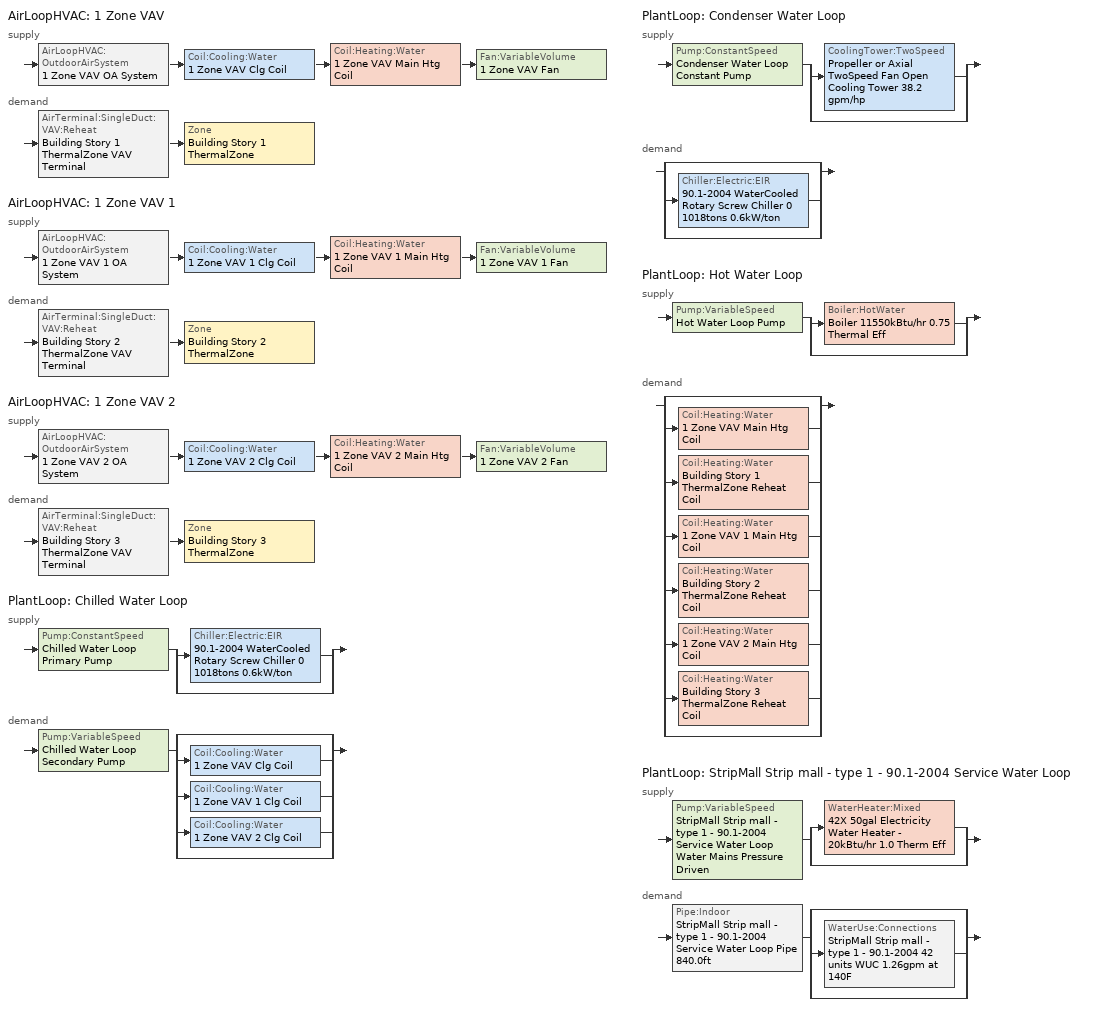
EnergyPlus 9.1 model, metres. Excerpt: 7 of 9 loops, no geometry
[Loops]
AirLoopHVAC '1 Zone VAV'
 supply: AirLoopHVAC:OutdoorAirSystem '1 Zone VAV OA System' > Coil:Cooling:Water '1 Zone VAV Clg Coil' > Coil:Heating:Water '1 Zone VAV Main Htg Coil' > Fan:VariableVolume '1 Zone VAV Fan'
 demand: AirTerminal:SingleDuct:VAV:Reheat 'Building Story 1 ThermalZone VAV Terminal' > Zone 'Building Story 1 ThermalZone'
AirLoopHVAC '1 Zone VAV 1'
 supply: AirLoopHVAC:OutdoorAirSystem '1 Zone VAV 1 OA System' > Coil:Cooling:Water '1 Zone VAV 1 Clg Coil' > Coil:Heating:Water '1 Zone VAV 1 Main Htg Coil' > Fan:VariableVolume '1 Zone VAV 1 Fan'
 demand: AirTerminal:SingleDuct:VAV:Reheat 'Building Story 2 ThermalZone VAV Terminal' > Zone 'Building Story 2 ThermalZone'
AirLoopHVAC '1 Zone VAV 2'
 supply: AirLoopHVAC:OutdoorAirSystem '1 Zone VAV 2 OA System' > Coil:Cooling:Water '1 Zone VAV 2 Clg Coil' > Coil:Heating:Water '1 Zone VAV 2 Main Htg Coil' > Fan:VariableVolume '1 Zone VAV 2 Fan'
 demand: AirTerminal:SingleDuct:VAV:Reheat 'Building Story 3 ThermalZone VAV Terminal' > Zone 'Building Story 3 ThermalZone'
PlantLoop 'Chilled Water Loop'
 supply: Pump:ConstantSpeed 'Chilled Water Loop Primary Pump' > split
  | Chiller:Electric:EIR '90.1-2004 WaterCooled  Rotary Screw Chiller 0 1018tons 0.6kW/ton'
  | bypass
 demand: Pump:VariableSpeed 'Chilled Water Loop Secondary Pump' > split
  | bypass
  | Coil:Cooling:Water '1 Zone VAV Clg Coil'
  | Coil:Cooling:Water '1 Zone VAV 1 Clg Coil'
  | Coil:Cooling:Water '1 Zone VAV 2 Clg Coil'
  | bypass
PlantLoop 'Condenser Water Loop'
 supply: Pump:ConstantSpeed 'Condenser Water Loop Constant Pump' > split
  | CoolingTower:TwoSpeed 'Propeller or Axial TwoSpeed Fan Open Cooling Tower 38.2 gpm/hp'
  | bypass
 demand: split
  | bypass
  | Chiller:Electric:EIR '90.1-2004 WaterCooled  Rotary Screw Chiller 0 1018tons 0.6kW/ton'
  | bypass
PlantLoop 'Hot Water Loop'
 supply: Pump:VariableSpeed 'Hot Water Loop Pump' > split
  | Boiler:HotWater 'Boiler 11550kBtu/hr 0.75 Thermal Eff'
  | bypass
 demand: split
  | bypass
  | Coil:Heating:Water '1 Zone VAV Main Htg Coil'
  | Coil:Heating:Water 'Building Story 1 ThermalZone Reheat Coil'
  | Coil:Heating:Water '1 Zone VAV 1 Main Htg Coil'
  | Coil:Heating:Water 'Building Story 2 ThermalZone Reheat Coil'
  | Coil:Heating:Water '1 Zone VAV 2 Main Htg Coil'
  | Coil:Heating:Water 'Building Story 3 ThermalZone Reheat Coil'
  | bypass
PlantLoop 'StripMall Strip mall - type 1 - 90.1-2004 Service Water Loop'
 supply: Pump:VariableSpeed 'StripMall Strip mall - type 1 - 90.1-2004 Service Water Loop Water Mains Pressure Driven' > split
  | WaterHeater:Mixed '42X 50gal Electricity Water Heater - 20kBtu/hr 1.0 Therm Eff'
  | bypass
 demand: Pipe:Indoor 'StripMall Strip mall - type 1 - 90.1-2004 Service Water Loop Pipe 840.0ft' > split
  | bypass
  | WaterUse:Connections 'StripMall Strip mall - type 1 - 90.1-2004 42 units WUC 1.26gpm at 140F'
  | bypass
[Material]
Copper pipe 0.75in type L: Roughness=Smooth; Thickness {m}=0.001143; Conductivity {W/m-K}=386; Density {kg/m3}=8906.27; Specific Heat {J/kg-K}=385.1856; Thermal Absorptance=0.9; Solar Absorptance=0.7; Visible Absorptance=0.7
[Construction]
Uninsulated copper pipe 0.75in type L: Copper pipe 0.75in type L
[ZoneControl:Thermostat] Control Object Type 1=ThermostatSetpoint:DualSetpoint
Name | Zone or ZoneList | Control Type Schedule | Control Name 1
Building Story 1 ThermalZone Thermostat | Building Story 1 ThermalZone | Building Story 1 ThermalZone Thermostat Schedule | Story Top Blended Space Type Thermostat
Building Story 2 ThermalZone Thermostat | Building Story 2 ThermalZone | Building Story 2 ThermalZone Thermostat Schedule | Story Mid Blended Space Type Thermostat
Building Story 3 ThermalZone Thermostat | Building Story 3 ThermalZone | Building Story 3 ThermalZone Thermostat Schedule | Story Ground Blended Space Type Thermostat
[ThermostatSetpoint:DualSetpoint]
Name | Heating Setpoint Temperature Schedule | Cooling Setpoint Temperature Schedule
Story Top Blended Space Type Thermostat; Story Mid Blended Space Type Thermostat | RetailStripmall Type3_HTGSETP_SCH_NO_OPTIMUM | RetailStripmall Type3_CLGSETP_SCH_NO_SETBACK
Story Ground Blended Space Type Thermostat | RetailStripmall Type1_HTGSETP_SCH_NO_OPTIMUM | RetailStripmall Type1_CLGSETP_SCH_NO_SETBACK
[AirTerminal:SingleDuct:VAV:Reheat] Availability Schedule=Always On Discrete; Maximum Air Flow Rate {m3/s}=Autosize; Zone Minimum Air Flow Input Method=Constant; Constant Minimum Air Flow Fraction=0.7; Fixed Minimum Air Flow Rate {m3/s}=0; Maximum Hot Water or Steam Flow Rate {m3/s}=Autosize; Minimum Hot Water or Steam Flow Rate {m3/s}=0; Convergence Tolerance=0.001; Damper Heating Action=Normal; Maximum Flow per Zone Floor Area During Reheat {m3/s-m2}=Autocalculate; Maximum Flow Fraction During Reheat=0.5; Maximum Reheat Air Temperature {C}=40
Name | Reheat Coil
Building Story 1 ThermalZone VAV Terminal | Building Story 1 ThermalZone Reheat Coil
Building Story 2 ThermalZone VAV Terminal | Building Story 2 ThermalZone Reheat Coil
Building Story 3 ThermalZone VAV Terminal | Building Story 3 ThermalZone Reheat Coil
[Coil:Heating:Water] Availability Schedule=Always On Discrete; U-Factor Times Area Value {W/K}=Autosize; Maximum Water Flow Rate {m3/s}=Autosize; Performance Input Method=UFactorTimesAreaAndDesignWaterFlowRate; Rated Capacity {W}=Autosize; Rated Inlet Water Temperature {C}=82.2222; Rated Outlet Water Temperature {C}=71.1111; Rated Ratio for Air and Water Convection=0.5
Name | Rated Inlet Air Temperature {C} | Rated Outlet Air Temperature {C}
Building Story 1 ThermalZone Reheat Coil; Building Story 2 ThermalZone Reheat Coil; Building Story 3 ThermalZone Reheat Coil | 12.7778 | 40
1 Zone VAV Main Htg Coil; 1 Zone VAV 1 Main Htg Coil; 1 Zone VAV 2 Main Htg Coil | 7.22222 | 12.7778
[Zone equipment]
Building Story 1 ThermalZone: Building Story 1 ThermalZone VAV Terminal
Building Story 2 ThermalZone: Building Story 2 ThermalZone VAV Terminal
Building Story 3 ThermalZone: Building Story 3 ThermalZone VAV Terminal
[Sizing:Zone] Zone Cooling Design Supply Air Temperature Input Method=SupplyAirTemperature; Zone Cooling Design Supply Air Temperature {C}=12.7778; Zone Cooling Design Supply Air Temperature Difference {deltaC}=11.11; Zone Heating Design Supply Air Temperature Input Method=SupplyAirTemperature; Zone Heating Design Supply Air Temperature {C}=40; Zone Heating Design Supply Air Temperature Difference {deltaC}=11.11; Zone Cooling Design Supply Air Humidity Ratio {kgWater/kgDryAir}=0.0085; Zone Heating Design Supply Air Humidity Ratio {kgWater/kgDryAir}=0.008; Cooling Design Air Flow Method=DesignDayWithLimit; Cooling Design Air Flow Rate {m3/s}=0; Cooling Minimum Air Flow per Zone Floor Area {m3/s-m2}=0.000762; Cooling Minimum Air Flow {m3/s}=0; Cooling Minimum Air Flow Fraction=0; Heating Design Air Flow Method=DesignDay; Heating Design Air Flow Rate {m3/s}=0; Heating Maximum Air Flow per Zone Floor Area {m3/s-m2}=0.002032; Heating Maximum Air Flow {m3/s}=0.141576; Heating Maximum Air Flow Fraction=0.3; Account for Dedicated Outdoor Air System=No
Name | Design Specification Outdoor Air Object | Design Specification Zone Air Distribution Object
Building Story 1 ThermalZone | Blended OA 2 | Building Story 1 ThermalZone Design Spec Zone Air Dist
Building Story 2 ThermalZone | Blended OA 1 | Building Story 2 ThermalZone Design Spec Zone Air Dist
Building Story 3 ThermalZone | Blended OA | Building Story 3 ThermalZone Design Spec Zone Air Dist
[DesignSpecification:ZoneAirDistribution] Zone Air Distribution Effectiveness in Cooling Mode=1; Zone Air Distribution Effectiveness in Heating Mode=1
Building Story 1 ThermalZone Design Spec Zone Air Dist; Building Story 2 ThermalZone Design Spec Zone Air Dist; Building Story 3 ThermalZone Design Spec Zone Air Dist
[Controller:MechanicalVentilation] Demand Controlled Ventilation=No; System Outdoor Air Method=VentilationRateProcedure
Name | Availability Schedule | Zone Name 1 | Design Specification Outdoor Air Object Name 1 | Design Specification Zone Air Distribution Object Name 1
1 Zone VAV Vent Controller | 1 Zone VAV Occ Sch | Building Story 1 ThermalZone | Blended OA 2 | Building Story 1 ThermalZone Design Spec Zone Air Dist
1 Zone VAV 1 Vent Controller | 1 Zone VAV 1 Occ Sch | Building Story 2 ThermalZone | Blended OA 1 | Building Story 2 ThermalZone Design Spec Zone Air Dist
1 Zone VAV 2 Vent Controller | 1 Zone VAV 2 Occ Sch | Building Story 3 ThermalZone | Blended OA | Building Story 3 ThermalZone Design Spec Zone Air Dist
[DesignSpecification:OutdoorAir] Outdoor Air Method=Sum; Outdoor Air Flow per Person {m3/s-person}=0; Outdoor Air Flow per Zone Floor Area {m3/s-m2}=0.001524; Outdoor Air Flow per Zone {m3/s}=0; Outdoor Air Flow Air Changes per Hour {1/hr}=0
Blended OA 2; Blended OA 1; Blended OA
[AirLoopHVAC] Design Supply Air Flow Rate {m3/s}=AutoSize
1 Zone VAV; 1 Zone VAV 1; 1 Zone VAV 2
[Sizing:System] Type of Load to Size On=Sensible; Design Outdoor Air Flow Rate {m3/s}=Autosize; Central Heating Maximum System Air Flow Ratio=0.3; Preheat Design Temperature {C}=7.22222; Preheat Design Humidity Ratio {kgWater/kgDryAir}=0.008; Precool Design Temperature {C}=12.7778; Precool Design Humidity Ratio {kgWater/kgDryAir}=0.008; Central Cooling Design Supply Air Temperature {C}=12.7778; Central Heating Design Supply Air Temperature {C}=12.7778; Type of Zone Sum to Use=Coincident; 100% Outdoor Air in Cooling=No; 100% Outdoor Air in Heating=No; Central Cooling Design Supply Air Humidity Ratio {kgWater/kgDryAir}=0.0085; Central Heating Design Supply Air Humidity Ratio {kgWater/kgDryAir}=0.008; Cooling Supply Air Flow Rate Method=DesignDay; Cooling Supply Air Flow Rate {m3/s}=0; Cooling Supply Air Flow Rate Per Floor Area {m3/s-m2}=0.00996765; Cooling Fraction of Autosized Cooling Supply Air Flow Rate=1; Cooling Supply Air Flow Rate Per Unit Cooling Capacity {m3/s-W}=3.94755e-05; Heating Supply Air Flow Rate Method=DesignDay; Heating Supply Air Flow Rate {m3/s}=0; Heating Supply Air Flow Rate Per Floor Area {m3/s-m2}=0.00996765; Heating Fraction of Autosized Heating Supply Air Flow Rate=1; Heating Fraction of Autosized Cooling Supply Air Flow Rate=1; Heating Supply Air Flow Rate Per Unit Heating Capacity {m3/s-W}=3.15882e-05; System Outdoor Air Method=ZoneSum; Zone Maximum Outdoor Air Fraction=1; Cooling Design Capacity Method=CoolingDesignCapacity; Cooling Design Capacity {W}=Autosize; Cooling Design Capacity Per Floor Area {W/m2}=234.7; Fraction of Autosized Cooling Design Capacity=1; Heating Design Capacity Method=HeatingDesignCapacity; Heating Design Capacity {W}=Autosize; Heating Design Capacity Per Floor Area {W/m2}=157; Fraction of Autosized Heating Design Capacity=1; Central Cooling Capacity Control Method=OnOff
1 Zone VAV; 1 Zone VAV 1; 1 Zone VAV 2
[Controller:WaterCoil] Control Variable=Temperature; Actuator Variable=Flow; Maximum Actuated Flow {m3/s}=Autosize; Minimum Actuated Flow {m3/s}=0
Name | Action | Controller Convergence Tolerance {deltaC}
1 Zone VAV Clg Coil Controller; 1 Zone VAV 1 Clg Coil Controller; 1 Zone VAV 2 Clg Coil Controller | Reverse | Autosize
1 Zone VAV Main Htg Coil Controller; 1 Zone VAV 1 Main Htg Coil Controller; 1 Zone VAV 2 Main Htg Coil Controller | Normal | 0.0001
[Controller:OutdoorAir] Minimum Outdoor Air Flow Rate {m3/s}=Autosize; Maximum Outdoor Air Flow Rate {m3/s}=Autosize; Economizer Control Type=NoEconomizer; Economizer Control Action Type=ModulateFlow; Economizer Maximum Limit Dry-Bulb Temperature {C}=28; Economizer Maximum Limit Enthalpy {J/kg}=64000; Lockout Type=LockoutWithCompressor; Minimum Limit Type=FixedMinimum; High Humidity Control=No; Control High Indoor Humidity Based on Outdoor Humidity Ratio=Yes; Heat Recovery Bypass Control Type=BypassWhenWithinEconomizerLimits
Name | Minimum Outdoor Air Schedule | Mechanical Ventilation Controller
1 Zone VAV OA Controller | 1 Zone VAV Occ Sch | 1 Zone VAV Vent Controller
1 Zone VAV 1 OA Controller | 1 Zone VAV 1 Occ Sch | 1 Zone VAV 1 Vent Controller
1 Zone VAV 2 OA Controller | 1 Zone VAV 2 Occ Sch | 1 Zone VAV 2 Vent Controller
[SetpointManager:MixedAir] Control Variable=Temperature
Name | Setpoint Node or NodeList
1 Zone VAV Mixed Air Node OS Default SPM | 1 Zone VAV Mixed Air Node
1 Zone VAV Clg Coil Outlet Air Node OS Default SPM | 1 Zone VAV Clg Coil Outlet Air Node
1 Zone VAV Main Htg Coil Outlet Air Node OS Default SPM | 1 Zone VAV Main Htg Coil Outlet Air Node
1 Zone VAV 1 Mixed Air Node OS Default SPM | 1 Zone VAV 1 Mixed Air Node
1 Zone VAV 1 Clg Coil Outlet Air Node OS Default SPM | 1 Zone VAV 1 Clg Coil Outlet Air Node
1 Zone VAV 1 Main Htg Coil Outlet Air Node OS Default SPM | 1 Zone VAV 1 Main Htg Coil Outlet Air Node
1 Zone VAV 2 Mixed Air Node OS Default SPM | 1 Zone VAV 2 Mixed Air Node
1 Zone VAV 2 Clg Coil Outlet Air Node OS Default SPM | 1 Zone VAV 2 Clg Coil Outlet Air Node
1 Zone VAV 2 Main Htg Coil Outlet Air Node OS Default SPM | 1 Zone VAV 2 Main Htg Coil Outlet Air Node
[Coil:Cooling:Water] Availability Schedule=Always On Discrete; Design Water Flow Rate {m3/s}=Autosize; Design Air Flow Rate {m3/s}=Autosize; Design Inlet Water Temperature {C}=Autosize; Design Inlet Air Temperature {C}=Autosize; Design Outlet Air Temperature {C}=Autosize; Design Inlet Air Humidity Ratio {kgWater/kgDryAir}=Autosize; Design Outlet Air Humidity Ratio {kgWater/kgDryAir}=Autosize; Type of Analysis=SimpleAnalysis; Heat Exchanger Configuration=CrossFlow
1 Zone VAV Clg Coil; 1 Zone VAV 1 Clg Coil; 1 Zone VAV 2 Clg Coil
[Fan:VariableVolume] Pressure Rise {Pa}=1389.92; Maximum Flow Rate {m3/s}=AutoSize; Fan Power Minimum Flow Rate Input Method=Fraction; Fan Power Minimum Flow Fraction=0.1; Fan Power Minimum Air Flow Rate {m3/s}=0; Motor In Airstream Fraction=1; Fan Power Coefficient 1=0.027828; Fan Power Coefficient 2=0.026583; Fan Power Coefficient 3=-0.087069; Fan Power Coefficient 4=1.03092; Fan Power Coefficient 5=0
Name | Availability Schedule | Fan Total Efficiency | Motor Efficiency
1 Zone VAV Fan | 1 Zone VAV Occ Sch | 0.61425 | 0.945
1 Zone VAV 1 Fan | 1 Zone VAV 1 Occ Sch | 0.6175 | 0.95
1 Zone VAV 2 Fan | 1 Zone VAV 2 Occ Sch | 0.6175 | 0.95
[SetpointManager:Scheduled] Control Variable=Temperature
Name | Schedule | Setpoint Node or NodeList
1 Zone VAV Supply Air Setpoint Manager | Supply Air Temp - 55.0F | 1 Zone VAV Supply Outlet Node
1 Zone VAV 1 Supply Air Setpoint Manager | Supply Air Temp - 55.0F 1 | 1 Zone VAV 1 Supply Outlet Node
1 Zone VAV 2 Supply Air Setpoint Manager | Supply Air Temp - 55.0F 2 | 1 Zone VAV 2 Supply Outlet Node
Chilled Water Loop Setpoint Manager | Chilled Water Loop Temp - 44F | Chilled Water Loop Supply Outlet Node
Hot Water Loop Setpoint Manager | Hot Water Loop Temp - 180F | Hot Water Loop Supply Outlet Node
Service hot water setpoint manager | Service Water Loop Temp - 140F | StripMall Strip mall - type 1 - 90.1-2004 Service Water Loop Supply Outlet Node
[PlantLoop] Fluid Type=Water; Maximum Loop Flow Rate {m3/s}=Autosize; Minimum Loop Flow Rate {m3/s}=0; Plant Loop Volume {m3}=Autocalculate; Load Distribution Scheme=Optimal; Plant Loop Demand Calculation Scheme=SingleSetpoint
Name | Plant Equipment Operation Scheme | Maximum Loop Temperature {C} | Minimum Loop Temperature {C} | Common Pipe Simulation
Chilled Water Loop | Chilled Water Loop Operation Schemes | 40 | 1 | CommonPipe
Condenser Water Loop | Condenser Water Loop Operation Schemes | 80 | 5
Hot Water Loop | Hot Water Loop Operation Schemes | 100 | 10
StripMall Strip mall - type 1 - 90.1-2004 Service Water Loop | StripMall Strip mall - type 1 - 90.1-2004 Service Water Loop Operation Schemes | 60 | 10
[Sizing:Plant] Sizing Option=NonCoincident; Zone Timesteps in Averaging Window=1; Coincident Sizing Factor Mode=None
Name | Loop Type | Design Loop Exit Temperature {C} | Loop Design Temperature Difference {deltaC}
Chilled Water Loop | Cooling | 6.66667 | 5.61111
Condenser Water Loop | Condenser | 29.4444 | 5.55556
Hot Water Loop | Heating | 82.2222 | 11.1111
StripMall Strip mall - type 1 - 90.1-2004 Service Water Loop | Heating | 60 | 5
[Pump:ConstantSpeed] Design Flow Rate {m3/s}=Autosize; Design Power Consumption {W}=Autosize; Fraction of Motor Inefficiencies to Fluid Stream=0; Pump Control Type=Intermittent; Design Power Sizing Method=PowerPerFlowPerPressure; Design Electric Power per Unit Flow Rate {W/(m3/s)}=348701.1; Design Shaft Power per Unit Flow Rate per Unit Head=1.28205
Name | Design Pump Head {Pa} | Motor Efficiency
Chilled Water Loop Primary Pump | 44836 | 0.91
Condenser Water Loop Constant Pump | 148557 | 0.93
[Chiller:Electric:EIR]
90.1-2004 WaterCooled  Rotary Screw Chiller 0 1018tons 0.6kW/ton: Reference Capacity {W}=Autosize; Reference COP {W/W}=5.50391; Reference Leaving Chilled Water Temperature {C}=6.66667; Reference Entering Condenser Fluid Temperature {C}=35; Reference Chilled Water Flow Rate {m3/s}=Autosize; Reference Condenser Fluid Flow Rate {m3/s}=Autosize; Cooling Capacity Function of Temperature Curve=ChlrWtrPosDispPathAAllQRatio_fTchwsTcwsSI; Electric Input to Cooling Output Ratio Function of Temperature Curve=ChlrWtrPosDispPathAAllEIRRatio_fTchwsTcwsSI; Electric Input to Cooling Output Ratio Function of Part Load Ratio Curve=ChlrWtrPosDispPathAAllEIRRatio_fQRatio; Minimum Part Load Ratio=0.15; Maximum Part Load Ratio=1; Optimum Part Load Ratio=1; Minimum Unloading Ratio=0.25; Condenser Type=WaterCooled; Condenser Fan Power Ratio {W/W}=0; Fraction of Compressor Electric Consumption Rejected by Condenser=1; Leaving Chilled Water Lower Temperature Limit {C}=2.22222; Chiller Flow Mode=ConstantFlow; Sizing Factor=1
[Pump:VariableSpeed] Design Maximum Flow Rate {m3/s}=Autosize; Design Power Consumption {W}=Autosize; Fraction of Motor Inefficiencies to Fluid Stream=0; Coefficient 1 of the Part Load Performance Curve=0; Design Minimum Flow Rate {m3/s}=0; Skin Loss Radiative Fraction=0.5; Design Power Sizing Method=PowerPerFlowPerPressure; Design Electric Power per Unit Flow Rate {W/(m3/s)}=348701.1; Design Shaft Power per Unit Flow Rate per Unit Head=1.28205; Design Minimum Flow Rate Fraction=0
Name | Design Pump Head {Pa} | Motor Efficiency | Coefficient 2 of the Part Load Performance Curve | Coefficient 3 of the Part Load Performance Curve | Coefficient 4 of the Part Load Performance Curve | Pump Control Type
Chilled Water Loop Secondary Pump | 134508 | 0.93 | 0.0205 | 0.4101 | 0.5753 | Intermittent
Hot Water Loop Pump | 179344 | 0.924 | 1 | 0 | 0 | Intermittent
StripMall Strip mall - type 1 - 90.1-2004 Service Water Loop Water Mains Pressure Driven | 0.001 | 0.825 | 1 | 0 | 0 | Continuous
[PlantEquipmentOperationSchemes] Control Scheme Schedule Name 1=Always On Discrete
Name | Control Scheme Object Type 1 | Control Scheme Name 1
Chilled Water Loop Operation Schemes | PlantEquipmentOperation:CoolingLoad | Chilled Water Loop Cooling Operation Scheme
Condenser Water Loop Operation Schemes | PlantEquipmentOperation:CoolingLoad | Condenser Water Loop Cooling Operation Scheme
Hot Water Loop Operation Schemes | PlantEquipmentOperation:HeatingLoad | Hot Water Loop Heating Operation Scheme
StripMall Strip mall - type 1 - 90.1-2004 Service Water Loop Operation Schemes | PlantEquipmentOperation:HeatingLoad | StripMall Strip mall - type 1 - 90.1-2004 Service Water Loop Heating Operation Scheme
[PlantEquipmentOperation:CoolingLoad] Load Range Lower Limit 1 {W}=0; Load Range Upper Limit 1 {W}=1000000000
Name | Range Equipment List Name 1
Chilled Water Loop Cooling Operation Scheme | Chilled Water Loop Cooling Equipment List
Condenser Water Loop Cooling Operation Scheme | Condenser Water Loop Cooling Equipment List
[PlantEquipmentList]
Chilled Water Loop Cooling Equipment List: Chiller:Electric:EIR, 90.1-2004 WaterCooled  Rotary Screw Chiller 0 1018tons 0.6kW/ton
Condenser Water Loop Cooling Equipment List: CoolingTower:TwoSpeed, Propeller or Axial TwoSpeed Fan Open Cooling Tower 38.2 gpm/hp
Hot Water Loop Heating Equipment List: Boiler:HotWater, Boiler 11550kBtu/hr 0.75 Thermal Eff
StripMall Strip mall - type 1 - 90.1-2004 Service Water Loop Heating Equipment List: WaterHeater:Mixed, 42X 50gal Electricity Water Heater - 20kBtu/hr 1.0 Therm Eff
[CoolingTower:TwoSpeed]
Propeller or Axial TwoSpeed Fan Open Cooling Tower 38.2 gpm/hp: Design Water Flow Rate {m3/s}=Autosize; High Fan Speed Air Flow Rate {m3/s}=Autosize; High Fan Speed Fan Power {W}=53912.7; High Fan Speed U-Factor Times Area Value {W/K}=Autosize; Low Fan Speed Air Flow Rate {m3/s}=Autocalculate; Low Fan Speed Air Flow Rate Sizing Factor=0.5; Low Fan Speed Fan Power {W}=16173.8; Low Fan Speed Fan Power Sizing Factor=0.16; Low Fan Speed U-Factor Times Area Value {W/K}=Autocalculate; Low Fan Speed U-Factor Times Area Sizing Factor=0.6; Free Convection Regime Air Flow Rate {m3/s}=0; Free Convection Regime Air Flow Rate Sizing Factor=0.1; Free Convection Regime U-Factor Times Area Value {W/K}=0; Free Convection U-Factor Times Area Value Sizing Factor=0.1; Performance Input Method=UFactorTimesAreaAndDesignWaterFlowRate; Heat Rejection Capacity and Nominal Capacity Sizing Ratio=1.25; Low Speed Nominal Capacity Sizing Factor=0.5; Free Convection Nominal Capacity Sizing Factor=0.1; Design Inlet Air Dry-Bulb Temperature {C}=25.6; Design Inlet Air Wet-Bulb Temperature {C}=25.6; Design Approach Temperature {deltaC}=Autosize; Design Range Temperature {deltaC}=Autosize; Basin Heater Capacity {W/K}=0; Basin Heater Setpoint Temperature {C}=2; Evaporation Loss Factor {percent/K}=0.2; Drift Loss Percent {percent}=0.008; Blowdown Concentration Ratio=3; Number of Cells=1; Cell Control=MinimalCell; Cell Minimum  Water Flow Rate Fraction=0.33; Cell Maximum Water Flow Rate Fraction=2.5; Sizing Factor=1
[SetpointManager:FollowOutdoorAirTemperature]
Condenser Water Loop Setpoint Manager Follow OATwb with 7.0F Approach: Control Variable=Temperature; Reference Temperature Type=OutdoorAirWetBulb; Offset Temperature Difference {deltaC}=3.88889; Maximum Setpoint Temperature {C}=29.4444; Minimum Setpoint Temperature {C}=21.1111; Setpoint Node or NodeList=Condenser Water Loop Supply Outlet Node
[Boiler:HotWater]
Boiler 11550kBtu/hr 0.75 Thermal Eff: Fuel Type=NaturalGas; Nominal Capacity {W}=Autosize; Nominal Thermal Efficiency=0.75; Efficiency Curve Temperature Evaluation Variable=LeavingBoiler; Normalized Boiler Efficiency Curve=Boiler with No Minimum Turndown; Design Water Flow Rate {m3/s}=Autosize; Minimum Part Load Ratio=0; Maximum Part Load Ratio=1.2; Optimum Part Load Ratio=1; Water Outlet Upper Temperature Limit {C}=95; Boiler Flow Mode=LeavingSetpointModulated; Parasitic Electric Load {W}=0; Sizing Factor=1
[PlantEquipmentOperation:HeatingLoad] Load Range Lower Limit 1 {W}=0; Load Range Upper Limit 1 {W}=1000000000
Name | Range Equipment List Name 1
Hot Water Loop Heating Operation Scheme | Hot Water Loop Heating Equipment List
StripMall Strip mall - type 1 - 90.1-2004 Service Water Loop Heating Operation Scheme | StripMall Strip mall - type 1 - 90.1-2004 Service Water Loop Heating Equipment List
[WaterHeater:Mixed]
42X 50gal Electricity Water Heater - 20kBtu/hr 1.0 Therm Eff: Tank Volume {m3}=7.94936; Setpoint Temperature Schedule=Service Water Loop Temp - 140F; Deadband Temperature Difference {deltaC}=2; Maximum Temperature Limit {C}=60; Heater Control Type=Cycle; Heater Maximum Capacity {W}=246180; Heater Ignition Minimum Flow Rate {m3/s}=0; Heater Ignition Delay {s}=0; Heater Fuel Type=Electricity; Heater Thermal Efficiency=1; Off Cycle Parasitic Fuel Consumption Rate {W}=0; Off Cycle Parasitic Fuel Type=Electricity; Off Cycle Parasitic Heat Fraction to Tank=0; On Cycle Parasitic Fuel Consumption Rate {W}=0; On Cycle Parasitic Fuel Type=Electricity; On Cycle Parasitic Heat Fraction to Tank=0; Ambient Temperature Indicator=Schedule; Ambient Temperature Schedule=Water Heater Ambient Temp Schedule - 71.6f; Off Cycle Loss Coefficient to Ambient Temperature {W/K}=2.10637; Off Cycle Loss Fraction to Zone=1; On Cycle Loss Coefficient to Ambient Temperature {W/K}=2.10637; On Cycle Loss Fraction to Zone=1; Use Side Effectiveness=1; Source Side Effectiveness=1; Use Side Design Flow Rate {m3/s}=Autosize; Source Side Design Flow Rate {m3/s}=Autosize; Indirect Water Heating Recovery Time {hr}=1.5; Source Side Flow Control Mode=IndirectHeatPrimarySetpoint
[Pipe:Indoor]
StripMall Strip mall - type 1 - 90.1-2004 Service Water Loop Pipe 840.0ft: Construction=Uninsulated copper pipe 0.75in type L; Environment Type=Schedule; Ambient Temperature Schedule=StripMall Strip mall - type 1 - 90.1-2004 Service Water Loop Piping Air Temp - 70F; Ambient Air Velocity Schedule=StripMall Strip mall - type 1 - 90.1-2004 Service Water Loop Piping Air Velocity - 0.67mph; Pipe Inside Diameter {m}=0.019939; Pipe Length {m}=256.032
[WaterUse:Connections]
StripMall Strip mall - type 1 - 90.1-2004 42 units WUC 1.26gpm at 140F: Water Use Equipment Name 1=StripMall Strip mall - type 1 - 90.1-2004 42 units Service Water Use 1.26gpm at 140F
[WaterUse:Equipment]
StripMall Strip mall - type 1 - 90.1-2004 42 units Service Water Use 1.26gpm at 140F: Peak Flow Rate {m3/s}=7.94936e-05; Flow Rate Fraction Schedule=RetailStripmall Type1_SWH_SCH; Target Temperature Schedule=Mixed Water At Faucet Temp - 140F; Sensible Fraction Schedule=Fraction Sensible - 0.2; Latent Fraction Schedule=Fraction Latent - 0.05
[Schedule:Compact]
Building Story 1 ThermalZone Thermostat Schedule; Building Story 2 ThermalZone Thermostat Schedule; Building Story 3 ThermalZone Thermostat Schedule: Through: 12/31, For: AllDays, Until: 24:00, 4
[Schedule:Day:Interval]
RetailStripmall Type3_HTGSETP_SCH_NO_OPTIMUM Wkdy Day: No, 08:00, 15.56, 21:00, 21.11, 24:00, 15.56
RetailStripmall Type3_HTGSETP_SCH_NO_OPTIMUM Sat Day: No, 08:00, 15.56, 19:00, 21.11, 24:00, 15.56
RetailStripmall Type3_HTGSETP_SCH_NO_OPTIMUM Default: No, 09:00, 15.56, 18:00, 21.11, 24:00, 15.56
RetailStripmall Type3_HTGSETP_SCH_NO_OPTIMUM Summer Design Day; RetailStripmall Type1_HTGSETP_SCH_NO_OPTIMUM Summer Design Day: No, 24:00, 15.56
RetailStripmall Type3_HTGSETP_SCH_NO_OPTIMUM Winter Design Day: No, 08:00, 15.56, 09:00, 18.33, 21:00, 21.11, 24:00, 15.56
RetailStripmall Type3_CLGSETP_SCH_NO_SETBACK Default|Sat|Wkdy Day; RetailStripmall Type3_CLGSETP_SCH_NO_SETBACK Default; RetailStripmall Type1_CLGSETP_SCH_NO_SETBACK Default|Sat|Fri|Mon|Tue|Wed|Thu Day; RetailStripmall Type1_CLGSETP_SCH_NO_SETBACK Default: No, 24:00, 23.89
RetailStripmall Type3_CLGSETP_SCH_NO_SETBACK Summer Design Day: No, 08:00, 29.44, 09:00, 26.67, 21:00, 23.89, 24:00, 29.44
RetailStripmall Type3_CLGSETP_SCH_NO_SETBACK Winter Design Day; RetailStripmall Type1_CLGSETP_SCH_NO_SETBACK Winter Design Day: No, 24:00, 29.44
1 Zone VAV Occ Sch Default; 1 Zone VAV 1 Occ Sch Default: No, 11:00, 0, 20:00, 1, 24:00, 0
1 Zone VAV Occ Sch Saturday; 1 Zone VAV 1 Occ Sch Saturday: No, 11:00, 0, 18:00, 1, 24:00, 0
1 Zone VAV Occ Sch Sunday: No, 12:00, 0, 17:00, 1, 24:00, 0
1 Zone VAV Occ Sch Summer Design Day; 1 Zone VAV Occ Sch Winter Design Day; 1 Zone VAV 1 Occ Sch Summer Design Day; 1 Zone VAV 1 Occ Sch Winter Design Day; 1 Zone VAV 2 Occ Sch Summer Design Day; 1 Zone VAV 2 Occ Sch Winter Design Day: No, 24:00, 1
1 Zone VAV 1 Occ Sch Sunday: No, 11:00, 0, 17:00, 1, 24:00, 0
RetailStripmall Type1_HTGSETP_SCH_NO_OPTIMUM Mon|Tue|Wed|Thu Day: No, 01:00, 21.11, 08:00, 15.56, 24:00, 21.11
RetailStripmall Type1_HTGSETP_SCH_NO_OPTIMUM Default|Sat|Fri Day; RetailStripmall Type1_HTGSETP_SCH_NO_OPTIMUM Default: No, 08:00, 15.56, 24:00, 21.11
RetailStripmall Type1_HTGSETP_SCH_NO_OPTIMUM Winter Design Day: No, 01:00, 21.11, 08:00, 15.56, 09:00, 18.33, 24:00, 21.11
RetailStripmall Type1_CLGSETP_SCH_NO_SETBACK Summer Design Day: No, 08:00, 29.44, 09:00, 26.67, 24:00, 23.89
1 Zone VAV 2 Occ Sch Default: No, 12:00, 0, 23:00, 1, 24:00, 0
1 Zone VAV 2 Occ Sch Sunday: No, 11:00, 0, 22:00, 1, 24:00, 0
Chilled Water Loop Temp - 44F Default: No, 24:00, 6.66667
Fraction Latent - 0.05 Default: No, 24:00, 0.05
Fraction Sensible - 0.2 Default: No, 24:00, 0.2
Hot Water Loop Temp - 180F Default: No, 24:00, 82.2222
Mixed Water At Faucet Temp - 140F Default; Service Water Loop Temp - 140F Default: No, 24:00, 60
RetailStripmall Type1_SWH_SCH Default: No, 08:00, 0, 09:00, 0.1, 10:00, 0.14, 11:00, 0.29, 12:00, 0.31, 14:00, 0.36, 15:00, 0.34, 16:00, 0.35, 17:00, 0.37, 18:00, 0.34, 19:00, 0.25, 20:00, 0.27, 21:00, 0.21, 23:00, 0.16, 24:00, 0.1
RetailStripmall Type1_SWH_SCH SmrDsn|Mon|Tue|Wed|Thu Day; RetailStripmall Type1_SWH_SCH Summer Design Day: No, 07:00, 0, 09:00, 0.04, 10:00, 0.15, 11:00, 0.23, 12:00, 0.32, 13:00, 0.41, 14:00, 0.62, 15:00, 0.6, 16:00, 0.55, 17:00, 0.45, 18:00, 0.5, 19:00, 0.46, 20:00, 0.47, 21:00, 0.34, 22:00, 0.33, 23:00, 0.23, 24:00, 0.13
RetailStripmall Type1_SWH_SCH Winter Design Day; RetailStripmall Type1_SWH_SCH WntrDsn|Sat|Fri Day: No, 01:00, 0.13, 09:00, 0, 10:00, 0.2, 11:00, 0.23, 12:00, 0.32, 13:00, 0.41, 14:00, 0.65, 15:00, 0.6, 16:00, 0.55, 17:00, 0.45, 18:00, 0.5, 19:00, 0.46, 20:00, 0.47, 21:00, 0.34, 22:00, 0.33, 23:00, 0.23, 24:00, 0.13
StripMall Strip mall - type 1 - 90.1-2004 Service Water Loop Piping Air Temp - 70F Default: No, 24:00, 21.1111
StripMall Strip mall - type 1 - 90.1-2004 Service Water Loop Piping Air Velocity - 0.67mph Default: No, 24:00, 0.3
Supply Air Temp - 55.0F Default; Supply Air Temp - 55.0F Default 1; Supply Air Temp - 55.0F Default 2: No, 24:00, 12.7778
Water Heater Ambient Temp Schedule - 71.6f Default: No, 24:00, 22
[Schedule:Week:Daily]
RetailStripmall Type3_HTGSETP_SCH_NO_OPTIMUM Week Rule - Jan1-Dec31: RetailStripmall Type3_HTGSETP_SCH_NO_OPTIMUM Default, RetailStripmall Type3_HTGSETP_SCH_NO_OPTIMUM Wkdy Day, RetailStripmall Type3_HTGSETP_SCH_NO_OPTIMUM Wkdy Day, RetailStripmall Type3_HTGSETP_SCH_NO_OPTIMUM Wkdy Day, RetailStripmall Type3_HTGSETP_SCH_NO_OPTIMUM Wkdy Day, RetailStripmall Type3_HTGSETP_SCH_NO_OPTIMUM Wkdy Day, RetailStripmall Type3_HTGSETP_SCH_NO_OPTIMUM Sat Day, RetailStripmall Type3_HTGSETP_SCH_NO_OPTIMUM Default, RetailStripmall Type3_HTGSETP_SCH_NO_OPTIMUM Summer Design Day, RetailStripmall Type3_HTGSETP_SCH_NO_OPTIMUM Winter Design Day, RetailStripmall Type3_HTGSETP_SCH_NO_OPTIMUM Default, RetailStripmall Type3_HTGSETP_SCH_NO_OPTIMUM Default
RetailStripmall Type3_CLGSETP_SCH_NO_SETBACK Week Rule - Jan1-Dec31: RetailStripmall Type3_CLGSETP_SCH_NO_SETBACK Default, RetailStripmall Type3_CLGSETP_SCH_NO_SETBACK Default|Sat|Wkdy Day, RetailStripmall Type3_CLGSETP_SCH_NO_SETBACK Default|Sat|Wkdy Day, RetailStripmall Type3_CLGSETP_SCH_NO_SETBACK Default|Sat|Wkdy Day, RetailStripmall Type3_CLGSETP_SCH_NO_SETBACK Default|Sat|Wkdy Day, RetailStripmall Type3_CLGSETP_SCH_NO_SETBACK Default|Sat|Wkdy Day, RetailStripmall Type3_CLGSETP_SCH_NO_SETBACK Default|Sat|Wkdy Day, RetailStripmall Type3_CLGSETP_SCH_NO_SETBACK Default, RetailStripmall Type3_CLGSETP_SCH_NO_SETBACK Summer Design Day, RetailStripmall Type3_CLGSETP_SCH_NO_SETBACK Winter Design Day, RetailStripmall Type3_CLGSETP_SCH_NO_SETBACK Default, RetailStripmall Type3_CLGSETP_SCH_NO_SETBACK Default
1 Zone VAV Occ Sch Week Rule - Jan1-Jan6: 1 Zone VAV Occ Sch Default, 1 Zone VAV Occ Sch Default, 1 Zone VAV Occ Sch Default, 1 Zone VAV Occ Sch Default, 1 Zone VAV Occ Sch Default, 1 Zone VAV Occ Sch Default, 1 Zone VAV Occ Sch Saturday, 1 Zone VAV Occ Sch Default, 1 Zone VAV Occ Sch Summer Design Day, 1 Zone VAV Occ Sch Winter Design Day, 1 Zone VAV Occ Sch Default, 1 Zone VAV Occ Sch Default
1 Zone VAV Occ Sch Week Rule - Jan7-Dec31: 1 Zone VAV Occ Sch Sunday, 1 Zone VAV Occ Sch Default, 1 Zone VAV Occ Sch Default, 1 Zone VAV Occ Sch Default, 1 Zone VAV Occ Sch Default, 1 Zone VAV Occ Sch Default, 1 Zone VAV Occ Sch Saturday, 1 Zone VAV Occ Sch Default, 1 Zone VAV Occ Sch Summer Design Day, 1 Zone VAV Occ Sch Winter Design Day, 1 Zone VAV Occ Sch Default, 1 Zone VAV Occ Sch Default
1 Zone VAV 1 Occ Sch Week Rule - Jan1-Jan6: 1 Zone VAV 1 Occ Sch Default, 1 Zone VAV 1 Occ Sch Default, 1 Zone VAV 1 Occ Sch Default, 1 Zone VAV 1 Occ Sch Default, 1 Zone VAV 1 Occ Sch Default, 1 Zone VAV 1 Occ Sch Default, 1 Zone VAV 1 Occ Sch Saturday, 1 Zone VAV 1 Occ Sch Default, 1 Zone VAV 1 Occ Sch Summer Design Day, 1 Zone VAV 1 Occ Sch Winter Design Day, 1 Zone VAV 1 Occ Sch Default, 1 Zone VAV 1 Occ Sch Default
1 Zone VAV 1 Occ Sch Week Rule - Jan7-Dec31: 1 Zone VAV 1 Occ Sch Sunday, 1 Zone VAV 1 Occ Sch Default, 1 Zone VAV 1 Occ Sch Default, 1 Zone VAV 1 Occ Sch Default, 1 Zone VAV 1 Occ Sch Default, 1 Zone VAV 1 Occ Sch Default, 1 Zone VAV 1 Occ Sch Saturday, 1 Zone VAV 1 Occ Sch Default, 1 Zone VAV 1 Occ Sch Summer Design Day, 1 Zone VAV 1 Occ Sch Winter Design Day, 1 Zone VAV 1 Occ Sch Default, 1 Zone VAV 1 Occ Sch Default
RetailStripmall Type1_HTGSETP_SCH_NO_OPTIMUM Week Rule - Jan1-Dec31: RetailStripmall Type1_HTGSETP_SCH_NO_OPTIMUM Default, RetailStripmall Type1_HTGSETP_SCH_NO_OPTIMUM Mon|Tue|Wed|Thu Day, RetailStripmall Type1_HTGSETP_SCH_NO_OPTIMUM Mon|Tue|Wed|Thu Day, RetailStripmall Type1_HTGSETP_SCH_NO_OPTIMUM Mon|Tue|Wed|Thu Day, RetailStripmall Type1_HTGSETP_SCH_NO_OPTIMUM Mon|Tue|Wed|Thu Day, RetailStripmall Type1_HTGSETP_SCH_NO_OPTIMUM Default|Sat|Fri Day, RetailStripmall Type1_HTGSETP_SCH_NO_OPTIMUM Default|Sat|Fri Day, RetailStripmall Type1_HTGSETP_SCH_NO_OPTIMUM Default, RetailStripmall Type1_HTGSETP_SCH_NO_OPTIMUM Summer Design Day, RetailStripmall Type1_HTGSETP_SCH_NO_OPTIMUM Winter Design Day, RetailStripmall Type1_HTGSETP_SCH_NO_OPTIMUM Default, RetailStripmall Type1_HTGSETP_SCH_NO_OPTIMUM Default
RetailStripmall Type1_CLGSETP_SCH_NO_SETBACK Week Rule - Jan1-Dec31: RetailStripmall Type1_CLGSETP_SCH_NO_SETBACK Default, RetailStripmall Type1_CLGSETP_SCH_NO_SETBACK Default|Sat|Fri|Mon|Tue|Wed|Thu Day, RetailStripmall Type1_CLGSETP_SCH_NO_SETBACK Default|Sat|Fri|Mon|Tue|Wed|Thu Day, RetailStripmall Type1_CLGSETP_SCH_NO_SETBACK Default|Sat|Fri|Mon|Tue|Wed|Thu Day, RetailStripmall Type1_CLGSETP_SCH_NO_SETBACK Default|Sat|Fri|Mon|Tue|Wed|Thu Day, RetailStripmall Type1_CLGSETP_SCH_NO_SETBACK Default|Sat|Fri|Mon|Tue|Wed|Thu Day, RetailStripmall Type1_CLGSETP_SCH_NO_SETBACK Default|Sat|Fri|Mon|Tue|Wed|Thu Day, RetailStripmall Type1_CLGSETP_SCH_NO_SETBACK Default, RetailStripmall Type1_CLGSETP_SCH_NO_SETBACK Summer Design Day, RetailStripmall Type1_CLGSETP_SCH_NO_SETBACK Winter Design Day, RetailStripmall Type1_CLGSETP_SCH_NO_SETBACK Default, RetailStripmall Type1_CLGSETP_SCH_NO_SETBACK Default
1 Zone VAV 2 Occ Sch Week Rule - Jan1-Jan6: 1 Zone VAV 2 Occ Sch Default, 1 Zone VAV 2 Occ Sch Default, 1 Zone VAV 2 Occ Sch Default, 1 Zone VAV 2 Occ Sch Default, 1 Zone VAV 2 Occ Sch Default, 1 Zone VAV 2 Occ Sch Default, 1 Zone VAV 2 Occ Sch Default, 1 Zone VAV 2 Occ Sch Default, 1 Zone VAV 2 Occ Sch Summer Design Day, 1 Zone VAV 2 Occ Sch Winter Design Day, 1 Zone VAV 2 Occ Sch Default, 1 Zone VAV 2 Occ Sch Default
1 Zone VAV 2 Occ Sch Week Rule - Jan7-Dec31: 1 Zone VAV 2 Occ Sch Sunday, 1 Zone VAV 2 Occ Sch Default, 1 Zone VAV 2 Occ Sch Default, 1 Zone VAV 2 Occ Sch Default, 1 Zone VAV 2 Occ Sch Default, 1 Zone VAV 2 Occ Sch Default, 1 Zone VAV 2 Occ Sch Default, 1 Zone VAV 2 Occ Sch Default, 1 Zone VAV 2 Occ Sch Summer Design Day, 1 Zone VAV 2 Occ Sch Winter Design Day, 1 Zone VAV 2 Occ Sch Default, 1 Zone VAV 2 Occ Sch Default
Chilled Water Loop Temp - 44F Week Rule - Jan1-Dec31: Chilled Water Loop Temp - 44F Default, Chilled Water Loop Temp - 44F Default, Chilled Water Loop Temp - 44F Default, Chilled Water Loop Temp - 44F Default, Chilled Water Loop Temp - 44F Default, Chilled Water Loop Temp - 44F Default, Chilled Water Loop Temp - 44F Default, Chilled Water Loop Temp - 44F Default, Chilled Water Loop Temp - 44F Default, Chilled Water Loop Temp - 44F Default, Chilled Water Loop Temp - 44F Default, Chilled Water Loop Temp - 44F Default
Fraction Latent - 0.05 Week Rule - Jan1-Dec31: Fraction Latent - 0.05 Default, Fraction Latent - 0.05 Default, Fraction Latent - 0.05 Default, Fraction Latent - 0.05 Default, Fraction Latent - 0.05 Default, Fraction Latent - 0.05 Default, Fraction Latent - 0.05 Default, Fraction Latent - 0.05 Default, Fraction Latent - 0.05 Default, Fraction Latent - 0.05 Default, Fraction Latent - 0.05 Default, Fraction Latent - 0.05 Default
Fraction Sensible - 0.2 Week Rule - Jan1-Dec31: Fraction Sensible - 0.2 Default, Fraction Sensible - 0.2 Default, Fraction Sensible - 0.2 Default, Fraction Sensible - 0.2 Default, Fraction Sensible - 0.2 Default, Fraction Sensible - 0.2 Default, Fraction Sensible - 0.2 Default, Fraction Sensible - 0.2 Default, Fraction Sensible - 0.2 Default, Fraction Sensible - 0.2 Default, Fraction Sensible - 0.2 Default, Fraction Sensible - 0.2 Default
Hot Water Loop Temp - 180F Week Rule - Jan1-Dec31: Hot Water Loop Temp - 180F Default, Hot Water Loop Temp - 180F Default, Hot Water Loop Temp - 180F Default, Hot Water Loop Temp - 180F Default, Hot Water Loop Temp - 180F Default, Hot Water Loop Temp - 180F Default, Hot Water Loop Temp - 180F Default, Hot Water Loop Temp - 180F Default, Hot Water Loop Temp - 180F Default, Hot Water Loop Temp - 180F Default, Hot Water Loop Temp - 180F Default, Hot Water Loop Temp - 180F Default
Mixed Water At Faucet Temp - 140F Week Rule - Jan1-Dec31: Mixed Water At Faucet Temp - 140F Default, Mixed Water At Faucet Temp - 140F Default, Mixed Water At Faucet Temp - 140F Default, Mixed Water At Faucet Temp - 140F Default, Mixed Water At Faucet Temp - 140F Default, Mixed Water At Faucet Temp - 140F Default, Mixed Water At Faucet Temp - 140F Default, Mixed Water At Faucet Temp - 140F Default, Mixed Water At Faucet Temp - 140F Default, Mixed Water At Faucet Temp - 140F Default, Mixed Water At Faucet Temp - 140F Default, Mixed Water At Faucet Temp - 140F Default
RetailStripmall Type1_SWH_SCH Week Rule - Jan1-Dec31: RetailStripmall Type1_SWH_SCH Default, RetailStripmall Type1_SWH_SCH SmrDsn|Mon|Tue|Wed|Thu Day, RetailStripmall Type1_SWH_SCH SmrDsn|Mon|Tue|Wed|Thu Day, RetailStripmall Type1_SWH_SCH SmrDsn|Mon|Tue|Wed|Thu Day, RetailStripmall Type1_SWH_SCH SmrDsn|Mon|Tue|Wed|Thu Day, RetailStripmall Type1_SWH_SCH WntrDsn|Sat|Fri Day, RetailStripmall Type1_SWH_SCH WntrDsn|Sat|Fri Day, RetailStripmall Type1_SWH_SCH Default, RetailStripmall Type1_SWH_SCH Summer Design Day, RetailStripmall Type1_SWH_SCH Winter Design Day, RetailStripmall Type1_SWH_SCH Default, RetailStripmall Type1_SWH_SCH Default
Service Water Loop Temp - 140F Week Rule - Jan1-Dec31: Service Water Loop Temp - 140F Default, Service Water Loop Temp - 140F Default, Service Water Loop Temp - 140F Default, Service Water Loop Temp - 140F Default, Service Water Loop Temp - 140F Default, Service Water Loop Temp - 140F Default, Service Water Loop Temp - 140F Default, Service Water Loop Temp - 140F Default, Service Water Loop Temp - 140F Default, Service Water Loop Temp - 140F Default, Service Water Loop Temp - 140F Default, Service Water Loop Temp - 140F Default
StripMall Strip mall - type 1 - 90.1-2004 Service Water Loop Piping Air Temp - 70F Week Rule - Jan1-Dec31: StripMall Strip mall - type 1 - 90.1-2004 Service Water Loop Piping Air Temp - 70F Default, StripMall Strip mall - type 1 - 90.1-2004 Service Water Loop Piping Air Temp - 70F Default, StripMall Strip mall - type 1 - 90.1-2004 Service Water Loop Piping Air Temp - 70F Default, StripMall Strip mall - type 1 - 90.1-2004 Service Water Loop Piping Air Temp - 70F Default, StripMall Strip mall - type 1 - 90.1-2004 Service Water Loop Piping Air Temp - 70F Default, StripMall Strip mall - type 1 - 90.1-2004 Service Water Loop Piping Air Temp - 70F Default, StripMall Strip mall - type 1 - 90.1-2004 Service Water Loop Piping Air Temp - 70F Default, StripMall Strip mall - type 1 - 90.1-2004 Service Water Loop Piping Air Temp - 70F Default, StripMall Strip mall - type 1 - 90.1-2004 Service Water Loop Piping Air Temp - 70F Default, StripMall Strip mall - type 1 - 90.1-2004 Service Water Loop Piping Air Temp - 70F Default, StripMall Strip mall - type 1 - 90.1-2004 Service Water Loop Piping Air Temp - 70F Default, StripMall Strip mall - type 1 - 90.1-2004 Service Water Loop Piping Air Temp - 70F Default
StripMall Strip mall - type 1 - 90.1-2004 Service Water Loop Piping Air Velocity - 0.67mph Week Rule - Jan1-Dec31: StripMall Strip mall - type 1 - 90.1-2004 Service Water Loop Piping Air Velocity - 0.67mph Default, StripMall Strip mall - type 1 - 90.1-2004 Service Water Loop Piping Air Velocity - 0.67mph Default, StripMall Strip mall - type 1 - 90.1-2004 Service Water Loop Piping Air Velocity - 0.67mph Default, StripMall Strip mall - type 1 - 90.1-2004 Service Water Loop Piping Air Velocity - 0.67mph Default, StripMall Strip mall - type 1 - 90.1-2004 Service Water Loop Piping Air Velocity - 0.67mph Default, StripMall Strip mall - type 1 - 90.1-2004 Service Water Loop Piping Air Velocity - 0.67mph Default, StripMall Strip mall - type 1 - 90.1-2004 Service Water Loop Piping Air Velocity - 0.67mph Default, StripMall Strip mall - type 1 - 90.1-2004 Service Water Loop Piping Air Velocity - 0.67mph Default, StripMall Strip mall - type 1 - 90.1-2004 Service Water Loop Piping Air Velocity - 0.67mph Default, StripMall Strip mall - type 1 - 90.1-2004 Service Water Loop Piping Air Velocity - 0.67mph Default, StripMall Strip mall - type 1 - 90.1-2004 Service Water Loop Piping Air Velocity - 0.67mph Default, StripMall Strip mall - type 1 - 90.1-2004 Service Water Loop Piping Air Velocity - 0.67mph Default
Supply Air Temp - 55.0F Week Rule - Jan1-Dec31: Supply Air Temp - 55.0F Default, Supply Air Temp - 55.0F Default, Supply Air Temp - 55.0F Default, Supply Air Temp - 55.0F Default, Supply Air Temp - 55.0F Default, Supply Air Temp - 55.0F Default, Supply Air Temp - 55.0F Default, Supply Air Temp - 55.0F Default, Supply Air Temp - 55.0F Default, Supply Air Temp - 55.0F Default, Supply Air Temp - 55.0F Default, Supply Air Temp - 55.0F Default
Supply Air Temp - 55.0F 1 Week Rule - Jan1-Dec31: Supply Air Temp - 55.0F Default 1, Supply Air Temp - 55.0F Default 1, Supply Air Temp - 55.0F Default 1, Supply Air Temp - 55.0F Default 1, Supply Air Temp - 55.0F Default 1, Supply Air Temp - 55.0F Default 1, Supply Air Temp - 55.0F Default 1, Supply Air Temp - 55.0F Default 1, Supply Air Temp - 55.0F Default 1, Supply Air Temp - 55.0F Default 1, Supply Air Temp - 55.0F Default 1, Supply Air Temp - 55.0F Default 1
Supply Air Temp - 55.0F 2 Week Rule - Jan1-Dec31: Supply Air Temp - 55.0F Default 2, Supply Air Temp - 55.0F Default 2, Supply Air Temp - 55.0F Default 2, Supply Air Temp - 55.0F Default 2, Supply Air Temp - 55.0F Default 2, Supply Air Temp - 55.0F Default 2, Supply Air Temp - 55.0F Default 2, Supply Air Temp - 55.0F Default 2, Supply Air Temp - 55.0F Default 2, Supply Air Temp - 55.0F Default 2, Supply Air Temp - 55.0F Default 2, Supply Air Temp - 55.0F Default 2
Water Heater Ambient Temp Schedule - 71.6f Week Rule - Jan1-Dec31: Water Heater Ambient Temp Schedule - 71.6f Default, Water Heater Ambient Temp Schedule - 71.6f Default, Water Heater Ambient Temp Schedule - 71.6f Default, Water Heater Ambient Temp Schedule - 71.6f Default, Water Heater Ambient Temp Schedule - 71.6f Default, Water Heater Ambient Temp Schedule - 71.6f Default, Water Heater Ambient Temp Schedule - 71.6f Default, Water Heater Ambient Temp Schedule - 71.6f Default, Water Heater Ambient Temp Schedule - 71.6f Default, Water Heater Ambient Temp Schedule - 71.6f Default, Water Heater Ambient Temp Schedule - 71.6f Default, Water Heater Ambient Temp Schedule - 71.6f Default
[Schedule:Year]
RetailStripmall Type3_HTGSETP_SCH_NO_OPTIMUM: RetailStripmall Type3_HTGSETP_SCH_NO_OPTIMUM Week Rule - Jan1-Dec31, 1, 1, 12, 31
RetailStripmall Type3_CLGSETP_SCH_NO_SETBACK: RetailStripmall Type3_CLGSETP_SCH_NO_SETBACK Week Rule - Jan1-Dec31, 1, 1, 12, 31
1 Zone VAV Occ Sch: 1 Zone VAV Occ Sch Week Rule - Jan1-Jan6, 1, 1, 1, 6, 1 Zone VAV Occ Sch Week Rule - Jan7-Dec31, 1, 7, 12, 31
1 Zone VAV 1 Occ Sch: 1 Zone VAV 1 Occ Sch Week Rule - Jan1-Jan6, 1, 1, 1, 6, 1 Zone VAV 1 Occ Sch Week Rule - Jan7-Dec31, 1, 7, 12, 31
RetailStripmall Type1_HTGSETP_SCH_NO_OPTIMUM: RetailStripmall Type1_HTGSETP_SCH_NO_OPTIMUM Week Rule - Jan1-Dec31, 1, 1, 12, 31
RetailStripmall Type1_CLGSETP_SCH_NO_SETBACK: RetailStripmall Type1_CLGSETP_SCH_NO_SETBACK Week Rule - Jan1-Dec31, 1, 1, 12, 31
1 Zone VAV 2 Occ Sch: 1 Zone VAV 2 Occ Sch Week Rule - Jan1-Jan6, 1, 1, 1, 6, 1 Zone VAV 2 Occ Sch Week Rule - Jan7-Dec31, 1, 7, 12, 31
Chilled Water Loop Temp - 44F: Chilled Water Loop Temp - 44F Week Rule - Jan1-Dec31, 1, 1, 12, 31
Fraction Latent - 0.05: Fraction Latent - 0.05 Week Rule - Jan1-Dec31, 1, 1, 12, 31
Fraction Sensible - 0.2: Fraction Sensible - 0.2 Week Rule - Jan1-Dec31, 1, 1, 12, 31
Hot Water Loop Temp - 180F: Hot Water Loop Temp - 180F Week Rule - Jan1-Dec31, 1, 1, 12, 31
Mixed Water At Faucet Temp - 140F: Mixed Water At Faucet Temp - 140F Week Rule - Jan1-Dec31, 1, 1, 12, 31
RetailStripmall Type1_SWH_SCH: RetailStripmall Type1_SWH_SCH Week Rule - Jan1-Dec31, 1, 1, 12, 31
Service Water Loop Temp - 140F: Service Water Loop Temp - 140F Week Rule - Jan1-Dec31, 1, 1, 12, 31
StripMall Strip mall - type 1 - 90.1-2004 Service Water Loop Piping Air Temp - 70F: StripMall Strip mall - type 1 - 90.1-2004 Service Water Loop Piping Air Temp - 70F Week Rule - Jan1-Dec31, 1, 1, 12, 31
StripMall Strip mall - type 1 - 90.1-2004 Service Water Loop Piping Air Velocity - 0.67mph: StripMall Strip mall - type 1 - 90.1-2004 Service Water Loop Piping Air Velocity - 0.67mph Week Rule - Jan1-Dec31, 1, 1, 12, 31
Supply Air Temp - 55.0F: Supply Air Temp - 55.0F Week Rule - Jan1-Dec31, 1, 1, 12, 31
Supply Air Temp - 55.0F 1: Supply Air Temp - 55.0F 1 Week Rule - Jan1-Dec31, 1, 1, 12, 31
Supply Air Temp - 55.0F 2: Supply Air Temp - 55.0F 2 Week Rule - Jan1-Dec31, 1, 1, 12, 31
Water Heater Ambient Temp Schedule - 71.6f: Water Heater Ambient Temp Schedule - 71.6f Week Rule - Jan1-Dec31, 1, 1, 12, 31
[Schedule:Constant]
Always On Discrete: Hourly Value=1
[Curve:Biquadratic] Minimum Value of x {BasedOnField A2}=4.44; Maximum Value of x {BasedOnField A2}=12.22; Minimum Value of y {BasedOnField A3}=15.56; Maximum Value of y {BasedOnField A3}=29.44
Name | Coefficient1 Constant | Coefficient2 x | Coefficient3 x**2 | Coefficient4 y | Coefficient5 y**2 | Coefficient6 x*y | Minimum Curve Output {BasedOnField A4} | Maximum Curve Output {BasedOnField A4}
ChlrWtrPosDispPathAAllQRatio_fTchwsTcwsSI | 0.96744 | 0.037082 | 0.000434 | -0.005837 | -4.9e-05 | -0.000274 | 0.89 | 1.33
ChlrWtrPosDispPathAAllEIRRatio_fTchwsTcwsSI | 0.665307 | -0.009339 | 0.000483 | 0.009492 | 0.000544 | -0.000864 | 0.74 | 1.27
[Curve:Quadratic]
ChlrWtrPosDispPathAAllEIRRatio_fQRatio: Coefficient1 Constant=0.310965; Coefficient2 x=0.322519; Coefficient3 x**2=0.372745; Minimum Value of x {BasedOnField A2}=0.1; Maximum Value of x {BasedOnField A2}=1; Minimum Curve Output {BasedOnField A3}=0.35
[Curve:Cubic]
Boiler with No Minimum Turndown: Coefficient1 Constant=0.7463; Coefficient2 x=1.3196; Coefficient3 x**2=-2.2154; Coefficient4 x**3=1.1674; Minimum Value of x {BasedOnField A2}=0; Maximum Value of x {BasedOnField A2}=1.3
